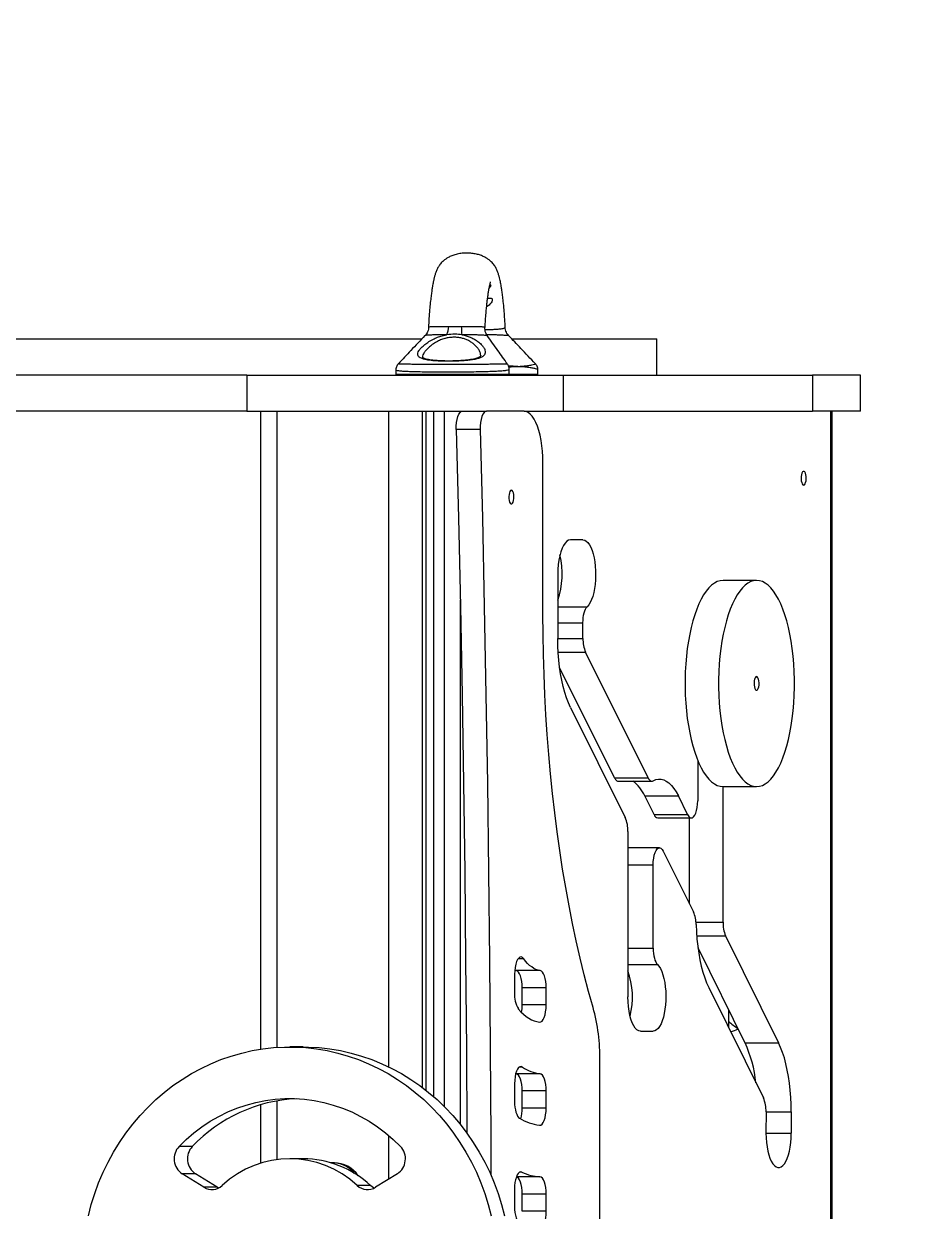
# Model space of a CAD drawing. Header units: millimetres. Extents: x -3269 to 2654, y -2646 to 2266.
# Drawn here: x 667 to 1190, y 150 to 841 of the extents above; entities that cross this region are included whole.
import ezdxf

# ---------------------------------------------------------------- set-up
doc = ezdxf.new("R2010")
doc.units = ezdxf.units.MM
doc.layers.add('DIKOM_ЗОНА', color=90, linetype='Continuous')
doc.layers.add('DIKOM_ОБЪЕКТ', color=7, linetype='Continuous')

# ---------------------------------------------------------------- blocks, each defined once
blk = doc.blocks.new('A$C27188534')
for p, q in [((1868.09, 1198.65), (1868.09, 1198.62)), ((1588.22, 1192), (1831.43, 1192)), ((1833.33, 1194), (1833.28, 1193.99)), ((1869.49, 1193.95), (1869.47, 1193.95)), ((1881.84, 1194), (1881.87, 1193.99)), ((1883.93, 1192), (1968.14, 1192)), ((1968.14, 1171), (1968.14, 1192)), ((1865.72, 1182.32), (1865.7, 1182.52)), ((1729.55, 1171), (1560.3, 1171)), ((1729.55, 1171), (1729.55, 1150)), ((1729.55, 1171), (1913.72, 1171)), ((1816.26, 1173.94), (1816.26, 1171.5)), ((1816.26, 1171.5), (1882.26, 1171.5)), ((1882.26, 1171.5), (1882.26, 1174.33)), ((1882.26, 1171.5), (1898.97, 1171.5)), ((1898.97, 1171.5), (1898.97, 1173.94)), ((1913.72, 1171), (1913.72, 1150)), ((1913.72, 1171), (2058.69, 1171)), ((2058.69, 1171), (2058.69, 1150)), ((2086.77, 1171), (2058.69, 1171)), ((2086.77, 1150), (2086.77, 1171)), ((1729.55, 1150), (1560.3, 1150)), ((1729.55, 1150), (1857.22, 1150)), ((1737.61, 1150), (1737.61, 778.72)), ((1747.09, 1150), (1747.09, 779.75)), ((1812.17, 768.41), (1812.17, 1150)), ((1831.64, 1150), (1831.64, 756.46)), ((1833.73, 1150), (1833.73, 754.85)), ((1838.15, 1150), (1838.15, 751.2)), ((1844.66, 745.13), (1844.66, 1150)), ((1853.75, 1150), (1853.75, 1149.28)), ((1857.22, 1150), (1869.07, 1150)), ((1890.88, 1150), (1869.07, 1150)), ((1890.88, 1150), (1913.72, 1150)), ((1913.72, 1150), (2058.69, 1150)), ((2086.77, 1150), (2058.69, 1150)), ((2069.45, 150), (2069.45, 1150)), ((2069.94, 150), (2069.94, 1150)), ((2070.19, 150), (2070.19, 1150)), ((1865.39, 1139.3), (1851.45, 1139.3)), ((1901.92, 1031.87), (1901.92, 1120)), ((1925.2, 1075.07), (1917.84, 1075.07)), ((1910.48, 1055.07), (1910.48, 1017.76)), ((2026.21, 1051.52), (2006.69, 1051.52)), ((1853.75, 1040.13), (1853.75, 734.98)), ((1910.48, 1036.22), (1927.65, 1036.22)), ((1910.48, 1026.79), (1925.2, 1026.79)), ((1925.2, 1017.76), (1925.2, 1026.79)), ((1910.48, 1017.76), (1925.2, 1017.76)), ((1910.72, 1009.72), (1926.69, 1009.72)), ((1963.07, 936.64), (1926.69, 1009.72)), ((1943.54, 936.64), (1911.55, 1000.91)), ((1917.94, 977.56), (1949.84, 913.46)), ((1991.97, 946.8), (1991.97, 923.28)), ((1943.54, 936.64), (1963.07, 936.64)), ((1945.73, 934.68), (1965.25, 934.68)), ((1961.18, 926.07), (1980.7, 926.07)), ((1966.57, 915.24), (1961.18, 926.07)), ((1986.1, 915.24), (1980.7, 926.07)), ((2006.69, 931.52), (2026.21, 931.52)), ((2006.69, 852.71), (2006.69, 931.52)), ((1966.57, 915.24), (1986.1, 915.24)), ((1968.76, 913.28), (1988.28, 913.28)), ((1987.16, 863.34), (1987.16, 913.28)), ((1951.33, 905.42), (1951.33, 809.19)), ((1969.73, 895.92), (1951.33, 895.92)), ((1971.92, 893.96), (1989.53, 858.58)), ((1951.33, 885.92), (1966.05, 885.92)), ((1966.05, 837.48), (1966.05, 885.92)), ((1990.94, 852.71), (2006.69, 852.71)), ((1991.34, 844.68), (2008.17, 844.68)), ((2008.17, 844.68), (2039.01, 782.43)), ((1951.33, 837.48), (1966.05, 837.48)), ((1992.05, 837.81), (2019.48, 782.43)), ((1890.69, 831.32), (1887.4, 831.32)), ((1885.36, 822.38), (1885.36, 811.34)), ((1886.33, 824.43), (1885.45, 824.6)), ((1900.28, 824.43), (1886.33, 824.43)), ((1951.33, 828.05), (1968.51, 828.05)), ((1903.76, 814.45), (1889.82, 814.45)), ((1889.82, 804.44), (1889.82, 814.45)), ((1903.76, 804.44), (1903.76, 814.45)), ((1998.4, 814.59), (2030.23, 750.33)), ((1903.76, 804.44), (1889.82, 804.44)), ((2010, 791.16), (2010, 801.58)), ((1958.69, 789.19), (1966.05, 789.19)), ((2019.48, 782.43), (2039.01, 782.43)), ((1762.28, 780), (1754.55, 780)), ((1889.93, 768.33), (1888.15, 768.33)), ((1935.05, 527.94), (1935.05, 772.06)), ((1886.26, 764.41), (1886.04, 764.43)), ((1900.21, 764.41), (1886.26, 764.41)), ((1885.36, 758.63), (1885.36, 748.31)), ((1903.76, 754.41), (1889.82, 754.41)), ((1889.82, 744.43), (1889.82, 754.41)), ((1903.76, 744.43), (1903.76, 754.41)), ((1737.61, 746.42), (1737.61, 712.4)), ((1747.09, 748.66), (1747.09, 714.5)), ((1903.76, 744.43), (1889.82, 744.43)), ((2031.71, 742.28), (2031.7, 729.84)), ((2031.71, 742.19), (2046.43, 742.19)), ((2046.43, 742.19), (2046.42, 729.75)), ((1812.17, 703.1), (1812.17, 728.48)), ((2031.7, 729.75), (2046.42, 729.75)), ((1697.84, 722.09), (1690.11, 722.09)), ((1762.28, 715), (1754.55, 715)), ((1780.31, 712.63), (1779.21, 712.63)), ((1704.58, 698.35), (1691.9, 706.22)), ((1699.63, 706.22), (1691.9, 706.22)), ((1712.31, 698.35), (1699.63, 706.22)), ((1817.19, 706.22), (1804.51, 698.35)), ((1889.66, 707.15), (1888.42, 707.15)), ((1712.31, 698.35), (1704.58, 698.35)), ((1713.1, 697.91), (1712.31, 698.35)), ((1801.55, 699.41), (1793.82, 699.41)), ((1900.17, 704.4), (1886.45, 704.4)), ((1885.36, 697.29), (1885.36, 687.15)), ((1903.76, 694.4), (1889.82, 694.4)), ((1889.82, 684.4), (1889.82, 694.4)), ((1903.76, 684.4), (1903.76, 694.4)), ((1903.76, 684.4), (1889.82, 684.4))]:
    blk.add_line(p, q)
at = {"flags": 128}
for points in [[(1851.45, 1139.3), (1851.47, 1141.35), (1851.65, 1143.34), (1851.97, 1145.19), (1852.43, 1146.82), (1852.99, 1148.17), (1853.65, 1149.17), (1854.37, 1149.79), (1855.12, 1150)], [(1869.07, 1150), (1868.32, 1149.79), (1867.6, 1149.17), (1866.94, 1148.17), (1866.37, 1146.82), (1865.92, 1145.19), (1865.6, 1143.34), (1865.42, 1141.35), (1865.39, 1139.3)], [(1901.92, 1120), (1901.86, 1123.36), (1901.65, 1126.68), (1901.3, 1129.91), (1900.83, 1133.02), (1900.23, 1135.96), (1899.52, 1138.7), (1898.69, 1141.21), (1897.77, 1143.46), (1896.76, 1145.4), (1895.67, 1147.03), (1894.53, 1148.32), (1893.34, 1149.25), (1892.12, 1149.81), (1890.88, 1150)], [(1851.45, 1139.3), (1852.7, 1087.87), (1853.82, 1036.41), (1854.8, 984.93), (1855.64, 933.43), (1856.34, 881.92), (1856.89, 830.4), (1857.31, 778.86), (1857.58, 729.96)], [(1865.39, 1139.3), (1866.65, 1087.87), (1867.77, 1036.41), (1868.75, 984.93), (1869.58, 933.43), (1870.28, 881.92), (1870.84, 830.4), (1871.26, 778.86), (1871.54, 727.32), (1871.62, 705.42)], [(2053.62, 1107), (2054.05, 1107.18), (2054.45, 1107.7), (2054.77, 1108.51), (2054.99, 1109.54), (2055.09, 1110.7), (2055.05, 1111.89), (2054.89, 1113), (2054.62, 1113.93), (2054.26, 1114.6), (2053.84, 1114.96), (2053.4, 1114.96), (2052.98, 1114.6), (2052.62, 1113.93), (2052.34, 1113), (2052.18, 1111.89), (2052.15, 1110.7), (2052.25, 1109.54), (2052.47, 1108.51), (2052.79, 1107.7), (2053.18, 1107.18), (2053.62, 1107)], [(1883.52, 1104), (1883.09, 1103.82), (1882.69, 1103.31), (1882.37, 1102.49), (1882.15, 1101.46), (1882.05, 1100.3), (1882.08, 1099.11), (1882.24, 1098), (1882.52, 1097.07), (1882.88, 1096.4), (1883.3, 1096.04), (1883.74, 1096.04), (1884.16, 1096.4), (1884.52, 1097.07), (1884.8, 1098), (1884.96, 1099.11), (1884.99, 1100.3), (1884.89, 1101.46), (1884.67, 1102.49), (1884.35, 1103.31), (1883.95, 1103.82), (1883.52, 1104)], [(1917.84, 1075.07), (1916.79, 1074.87), (1915.76, 1074.26), (1914.78, 1073.27), (1913.86, 1071.9), (1913.02, 1070.19), (1912.27, 1068.17), (1911.64, 1065.89), (1911.14, 1063.38), (1910.77, 1060.71), (1910.55, 1057.92), (1910.48, 1055.07)], [(1925.2, 1075.07), (1926.18, 1074.9), (1927.14, 1074.37), (1928.07, 1073.49), (1928.94, 1072.29), (1929.75, 1070.79), (1930.48, 1069), (1931.12, 1066.97), (1931.65, 1064.72), (1932.06, 1062.31), (1932.36, 1059.76), (1932.52, 1057.14), (1932.56, 1054.47), (1932.46, 1051.82), (1932.24, 1049.22), (1931.89, 1046.73), (1931.42, 1044.39), (1930.84, 1042.23), (1930.16, 1040.31), (1929.4, 1038.64), (1928.55, 1037.27), (1927.65, 1036.22)], [(2006.69, 1051.52), (2005, 1051.34), (2003.32, 1050.82), (2001.66, 1049.94), (2000.03, 1048.72), (1998.43, 1047.17), (1996.89, 1045.29), (1995.4, 1043.09), (1993.98, 1040.6), (1992.64, 1037.81), (1991.37, 1034.75), (1990.2, 1031.44), (1989.12, 1027.89), (1988.15, 1024.13), (1987.29, 1020.18), (1986.54, 1016.06), (1985.9, 1011.8), (1985.39, 1007.42), (1985.01, 1002.94), (1984.75, 998.4), (1984.62, 993.82), (1984.62, 989.22), (1984.75, 984.64), (1985.01, 980.1), (1985.39, 975.62), (1985.9, 971.24), (1986.54, 966.98), (1987.29, 962.86), (1988.15, 958.91), (1989.12, 955.15), (1990.2, 951.6), (1991.37, 948.29), (1992.64, 945.23), (1993.98, 942.44), (1995.4, 939.95), (1996.89, 937.75), (1998.43, 935.87), (2000.03, 934.32), (2001.66, 933.1), (2003.32, 932.22), (2005, 931.7), (2006.69, 931.52)], [(2026.21, 1051.52), (2024.52, 1051.34), (2022.84, 1050.82), (2021.18, 1049.94), (2019.55, 1048.72), (2017.96, 1047.17), (2016.42, 1045.29), (2014.93, 1043.09), (2013.51, 1040.6), (2012.16, 1037.81), (2010.9, 1034.75), (2009.73, 1031.44), (2008.65, 1027.89), (2007.68, 1024.13), (2006.81, 1020.18), (2006.06, 1016.06), (2005.43, 1011.8), (2004.92, 1007.42), (2004.53, 1002.94), (2004.28, 998.4), (2004.15, 993.82), (2004.15, 989.22), (2004.28, 984.64), (2004.53, 980.1), (2004.92, 975.62), (2005.43, 971.24), (2006.06, 966.98), (2006.81, 962.86), (2007.68, 958.91), (2008.65, 955.15), (2009.73, 951.6), (2010.9, 948.29), (2012.16, 945.23), (2013.51, 942.44), (2014.93, 939.95), (2016.42, 937.75), (2017.96, 935.87), (2019.55, 934.32), (2021.18, 933.1), (2022.84, 932.22), (2024.52, 931.7), (2026.21, 931.52), (2027.91, 931.7), (2029.59, 932.22), (2031.25, 933.1), (2032.88, 934.32), (2034.47, 935.87), (2036.01, 937.75), (2037.5, 939.95), (2038.92, 942.44), (2040.27, 945.23), (2041.53, 948.29), (2042.7, 951.6), (2043.78, 955.15), (2044.75, 958.91), (2045.62, 962.86), (2046.37, 966.98), (2047, 971.24), (2047.51, 975.62), (2047.9, 980.1), (2048.15, 984.64), (2048.28, 989.22), (2048.28, 993.82), (2048.15, 998.4), (2047.9, 1002.94), (2047.51, 1007.42), (2047, 1011.8), (2046.37, 1016.06), (2045.62, 1020.18), (2044.75, 1024.13), (2043.78, 1027.89), (2042.7, 1031.44), (2041.53, 1034.75), (2040.27, 1037.81), (2038.92, 1040.6), (2037.5, 1043.09), (2036.01, 1045.29), (2034.47, 1047.17), (2032.88, 1048.72), (2031.25, 1049.94), (2029.59, 1050.82), (2027.91, 1051.34), (2026.21, 1051.52)], [(1931.11, 802.99), (1928.49, 812.34), (1925.98, 821.9), (1923.58, 831.68), (1921.3, 841.67), (1919.13, 851.84), (1917.09, 862.2), (1915.17, 872.72), (1913.37, 883.41), (1911.7, 894.25), (1910.15, 905.22), (1908.74, 916.32), (1907.45, 927.54), (1906.3, 938.87), (1905.28, 950.29), (1904.39, 961.79), (1903.64, 973.36), (1903.02, 984.99), (1902.54, 996.67), (1902.2, 1008.38), (1901.99, 1020.12), (1901.92, 1031.87)], [(1925.2, 1026.79), (1925.24, 1028.32), (1925.37, 1029.82), (1925.58, 1031.24), (1925.87, 1032.56), (1926.24, 1033.75), (1926.66, 1034.77), (1927.14, 1035.6), (1927.65, 1036.22)], [(1917.94, 977.56), (1916.72, 980.23), (1915.59, 983.17), (1914.56, 986.35), (1913.63, 989.76), (1912.81, 993.38), (1912.11, 997.17), (1911.53, 1001.11), (1911.07, 1005.16), (1910.74, 1009.31), (1910.54, 1013.52), (1910.48, 1017.76)], [(2026.21, 995.52), (2025.78, 995.34), (2025.39, 994.82), (2025.06, 994.01), (2024.84, 992.98), (2024.75, 991.82), (2024.78, 990.63), (2024.94, 989.52), (2025.21, 988.59), (2025.58, 987.92), (2026, 987.56), (2026.43, 987.56), (2026.85, 987.92), (2027.22, 988.59), (2027.49, 989.52), (2027.65, 990.63), (2027.68, 991.82), (2027.59, 992.98), (2027.37, 994.01), (2027.04, 994.82), (2026.65, 995.34), (2026.21, 995.52)], [(1943.54, 936.64), (1943.86, 936.06), (1944.2, 935.57), (1944.56, 935.19), (1944.94, 934.91), (1945.32, 934.74), (1945.7, 934.68), (1945.73, 934.68)], [(1963.07, 936.64), (1963.39, 936.06), (1963.73, 935.57), (1964.09, 935.19), (1964.46, 934.91), (1964.84, 934.74), (1965.23, 934.68), (1965.61, 934.72), (1966, 934.88)], [(1966, 934.88), (1967.53, 935.56), (1969.07, 935.88), (1970.62, 935.85), (1972.17, 935.47), (1973.7, 934.73), (1975.19, 933.65), (1976.66, 932.24), (1978.07, 930.49), (1979.42, 928.43), (1980.7, 926.07)], [(1986.1, 915.24), (1986.73, 914.21), (1987.43, 913.55), (1988.16, 913.28), (1988.89, 913.41), (1989.6, 913.94), (1990.26, 914.84), (1990.84, 916.08), (1991.32, 917.61), (1991.67, 919.37), (1991.89, 921.28), (1991.97, 923.28)], [(1966.05, 885.92), (1966.13, 887.92), (1966.35, 889.83), (1966.7, 891.59), (1967.18, 893.12), (1967.76, 894.36), (1968.41, 895.26), (1969.13, 895.79), (1969.86, 895.92), (1970.59, 895.65), (1971.29, 894.99), (1971.92, 893.96)], [(1991.01, 851.24), (1991.19, 846.96), (1991.51, 842.73), (1991.95, 838.6), (1992.53, 834.58), (1993.23, 830.72), (1994.05, 827.03), (1994.98, 823.55), (1996.02, 820.3), (1997.16, 817.3), (1998.4, 814.59)], [(1966.05, 837.48), (1966.1, 835.95), (1966.23, 834.45), (1966.44, 833.03), (1966.73, 831.71), (1967.09, 830.52), (1967.51, 829.5), (1967.99, 828.67), (1968.51, 828.05)], [(1890.69, 831.32), (1889.99, 832.04), (1889.25, 832.36), (1888.5, 832.27), (1887.78, 831.77), (1887.11, 830.89), (1886.51, 829.65), (1886.02, 828.11), (1885.66, 826.34), (1885.44, 824.4), (1885.36, 822.38)], [(1900.28, 824.43), (1899.04, 824.7), (1897.8, 825.14), (1896.57, 825.75), (1895.35, 826.54), (1894.15, 827.49), (1892.98, 828.61), (1891.82, 829.89), (1890.69, 831.32)], [(1889.82, 814.45), (1889.75, 816.33), (1889.56, 818.15), (1889.24, 819.83), (1888.81, 821.33), (1888.28, 822.57), (1887.68, 823.52), (1887.02, 824.15), (1886.33, 824.43)], [(1903.76, 814.45), (1903.7, 816.33), (1903.5, 818.15), (1903.19, 819.83), (1902.76, 821.33), (1902.23, 822.57), (1901.63, 823.52), (1900.97, 824.15), (1900.28, 824.43)], [(1968.51, 828.05), (1969.41, 827), (1970.25, 825.63), (1971.02, 823.96), (1971.7, 822.04), (1972.28, 819.88), (1972.74, 817.54), (1973.09, 815.05), (1973.32, 812.45), (1973.41, 809.8), (1973.38, 807.13), (1973.21, 804.51), (1972.92, 801.96), (1972.5, 799.55), (1971.97, 797.3), (1971.34, 795.27), (1970.61, 793.48), (1969.8, 791.98), (1968.92, 790.78), (1967.99, 789.9), (1967.03, 789.37), (1966.05, 789.19)], [(1958.69, 789.19), (1957.64, 789.4), (1956.62, 790), (1955.63, 791), (1954.71, 792.37), (1953.87, 794.08), (1953.13, 796.1), (1952.5, 798.38), (1951.99, 800.89), (1951.63, 803.56), (1951.4, 806.35), (1951.33, 809.19)], [(1887.57, 802.17), (1889.05, 800.53), (1890.55, 799.09), (1892.08, 797.83), (1893.62, 796.76), (1895.18, 795.89), (1896.75, 795.21), (1898.34, 794.73), (1899.93, 794.45)], [(1899.93, 794.45), (1900.67, 794.56), (1901.38, 795.08), (1902.05, 795.98), (1902.63, 797.22), (1903.11, 798.75), (1903.47, 800.51), (1903.69, 802.43), (1903.76, 804.44)], [(2046.43, 742.19), (2046.37, 746.43), (2046.18, 750.64), (2045.85, 754.79), (2045.4, 758.85), (2044.82, 762.79), (2044.12, 766.59), (2043.3, 770.21), (2042.38, 773.62), (2041.35, 776.82), (2040.22, 779.76), (2039.01, 782.43)], [(1637.33, 681.74), (1639.02, 688.24), (1641.02, 694.64), (1643.33, 700.92), (1645.94, 707.06), (1648.84, 713.04), (1652.02, 718.86), (1655.48, 724.49), (1659.21, 729.92), (1663.2, 735.13), (1667.43, 740.12), (1671.9, 744.86), (1676.58, 749.34), (1681.48, 753.56), (1686.58, 757.5), (1691.86, 761.15), (1697.31, 764.5), (1702.91, 767.54), (1708.65, 770.27), (1714.52, 772.67), (1720.49, 774.73), (1726.56, 776.47), (1732.7, 777.86), (1738.9, 778.91), (1745.14, 779.61), (1751.41, 779.96), (1757.68, 779.96), (1763.95, 779.61), (1770.19, 778.91), (1776.39, 777.86), (1782.53, 776.47), (1788.6, 774.73), (1794.57, 772.67), (1800.44, 770.27), (1806.18, 767.54), (1811.78, 764.5), (1817.23, 761.15), (1822.51, 757.5), (1827.61, 753.56), (1832.51, 749.34), (1837.2, 744.86), (1841.66, 740.12), (1845.9, 735.13), (1849.88, 729.92), (1853.61, 724.49), (1857.07, 718.86), (1860.26, 713.04), (1863.16, 707.06), (1865.76, 700.92), (1868.07, 694.64), (1870.07, 688.24), (1871.76, 681.74)], [(1762.28, 780), (1765.41, 779.96), (1771.68, 779.61), (1777.92, 778.91), (1784.12, 777.86), (1790.26, 776.47), (1796.33, 774.73), (1802.3, 772.67), (1808.17, 770.27), (1813.91, 767.54), (1819.51, 764.5), (1824.96, 761.15), (1830.24, 757.5), (1835.34, 753.56), (1840.24, 749.34), (1844.93, 744.86), (1849.39, 740.12), (1853.63, 735.13), (1857.61, 729.92), (1861.34, 724.49), (1864.8, 718.86), (1867.99, 713.04), (1870.89, 707.06), (1873.49, 700.92), (1875.8, 694.64), (1877.8, 688.24), (1879.49, 681.74)], [(1889.93, 768.33), (1889.2, 768.62), (1888.46, 768.51), (1887.74, 767.99), (1887.08, 767.09), (1886.5, 765.85), (1886.01, 764.32), (1885.66, 762.56), (1885.44, 760.64), (1885.36, 758.63)], [(1889.82, 754.41), (1889.75, 756.32), (1889.55, 758.16), (1889.22, 759.86), (1888.78, 761.36), (1888.25, 762.61), (1887.63, 763.55), (1886.96, 764.16), (1886.26, 764.41)], [(1903.76, 754.41), (1903.7, 756.32), (1903.5, 758.16), (1903.17, 759.86), (1902.73, 761.36), (1902.19, 762.61), (1901.58, 763.55), (1900.91, 764.16), (1900.21, 764.41)], [(1690.11, 722.09), (1694.33, 726.2), (1698.78, 730.02), (1703.44, 733.54), (1708.29, 736.75), (1713.32, 739.63), (1718.5, 742.18), (1723.81, 744.38), (1729.24, 746.22), (1734.76, 747.71), (1740.36, 748.83), (1746.02, 749.58), (1751.7, 749.95), (1757.39, 749.95), (1763.08, 749.58), (1768.73, 748.83), (1774.33, 747.71), (1779.85, 746.22), (1785.28, 744.38), (1790.6, 742.18), (1795.78, 739.63), (1800.8, 736.75), (1805.65, 733.54), (1810.31, 730.02), (1814.76, 726.2), (1818.99, 722.09)], [(1885.36, 748.31), (1885.41, 746.62), (1885.57, 744.98), (1885.83, 743.44), (1886.18, 742.04), (1886.61, 740.81), (1887.11, 739.8), (1887.66, 739.04), (1888.26, 738.54)], [(1899.92, 734.44), (1900.66, 734.56), (1901.38, 735.07), (1902.05, 735.97), (1902.63, 737.21), (1903.11, 738.74), (1903.47, 740.51), (1903.69, 742.43), (1903.76, 744.43)], [(2031.7, 729.84), (2031.77, 727.12), (2031.97, 724.44), (2032.3, 721.87), (2032.76, 719.44), (2033.34, 717.21), (2034.03, 715.21), (2034.8, 713.48), (2035.66, 712.06), (2036.58, 710.97), (2037.55, 710.22), (2038.54, 709.85), (2039.55, 709.84), (2040.54, 710.21), (2041.51, 710.94), (2042.43, 712.02), (2043.29, 713.43), (2044.07, 715.15), (2044.76, 717.14), (2045.34, 719.37), (2045.81, 721.79), (2046.15, 724.36), (2046.35, 727.03), (2046.42, 729.75)], [(1889.66, 707.15), (1888.95, 707.29), (1888.24, 707.06), (1887.57, 706.46), (1886.95, 705.52), (1886.41, 704.28), (1885.96, 702.77), (1885.63, 701.06), (1885.43, 699.21), (1885.36, 697.29)], [(1803.73, 697.91), (1802.7, 698.5), (1801.55, 699.41)], [(1889.82, 694.4), (1889.75, 696.33), (1889.55, 698.18), (1889.22, 699.89), (1888.77, 701.39), (1888.23, 702.64), (1887.61, 703.57), (1886.93, 704.17), (1886.44, 704.37)], [(1903.76, 694.4), (1903.7, 696.33), (1903.49, 698.18), (1903.16, 699.89), (1902.72, 701.39), (1902.17, 702.64), (1901.55, 703.57), (1900.88, 704.17), (1900.17, 704.4)], [(1885.36, 687.15), (1885.42, 685.39), (1885.59, 683.69), (1885.86, 682.1), (1886.24, 680.66), (1886.7, 679.43), (1887.24, 678.43), (1887.83, 677.71), (1888.46, 677.28)], [(1900, 674.41), (1900.73, 674.56), (1901.43, 675.1), (1902.09, 676.01), (1902.66, 677.25), (1903.13, 678.78), (1903.48, 680.52), (1903.69, 682.42), (1903.76, 684.4)]]:
    blk.add_lwpolyline(points, dxfattribs=at)
for centre, radius, start, end in [((1833.28, 1200.14), 13.78, 335.67564, 356.60931), ((1894.91, 1199.6), 40.53, 180.39433, 187.28326), ((1816.76, 1171.5), 0.5, 180, 270), ((1881.76, 1171.5), 0.5, 270, 0), ((1898.47, 1171.5), 0.5, 270, 0), ((1867.2, 1055.26), 45.91, 340.47959, 13.97531), ((1944.37, 1017.16), 19.18, 178.20313, 202.82403), ((1941.9, 917.66), 21.03, 23.56987, 54.00972), ((1932.16, 906.03), 19.18, 358.2031, 22.82399), ((1969.17, 915.93), 2.69, 195.01612, 261.29576), ((1972.55, 851.33), 18.47, 359.71274, 23.12229), ((2025.89, 852.11), 19.21, 178.21782, 202.75179), ((1908.06, 809.01), 45.91, 346.0243, 19.52075), ((1901.06, 810.28), 15.73, 176.12306, 211.01836), ((1865.11, 804.33), 24.71, 350.19615, 0.25437), ((1821.04, 773.24), 114.02, 359.40815, 15.12514), ((2031.64, 817.68), 31.42, 226.46076, 238.70127), ((2004.45, 809.54), 21.89, 287.98877, 300.12528), ((1951.57, 751.41), 74.67, 6.00079, 24.55279), ((1902.65, 786.2), 21.93, 234.566, 263.62088), ((1762.99, 660.11), 89.92, 92.91542, 136.42819), ((2012.49, 742.89), 19.23, 358.17021, 22.74177), ((1867.69, 744.12), 22.13, 344.27317, 0.81378), ((1903.77, 764.05), 29.85, 238.69456, 262.59538), ((1697.63, 714.9), 10.4, 136.32426, 236.58261), ((1705.36, 714.9), 10.4, 136.32341, 236.58346), ((1811.47, 714.9), 10.4, 303.36622, 43.72691), ((1754.55, 657.55), 57.4, 46.82518, 133.17482), ((1761.98, 657.01), 57.99, 46.97538, 89.71011), ((1779.19, 695.98), 16.65, 62.88572, 92.3683), ((1780.14, 695.37), 17.26, 34.00721, 89.43147), ((1778.65, 694.95), 17.81, 40.15824, 62.84379), ((1902.26, 733.86), 29.53, 244.73876, 265.94361), ((1709.24, 705.81), 8.8, 238.04342, 313.27545), ((1799.85, 705.81), 8.8, 226.72471, 301.95649)]:
    blk.add_arc(centre, radius, start, end)
for points, knots in [([(1879.97, 1198.82), (1879.95, 1199.09), (1879.86, 1201.18), (1879.62, 1204.63), (1879.26, 1209.39), (1878.85, 1213.63), (1878.43, 1217.27), (1878.03, 1220.11), (1877.69, 1222.31), (1877.38, 1224.02), (1877.1, 1225.45), (1876.77, 1226.94), (1876.35, 1228.59), (1875.8, 1230.41), (1875.14, 1232.15), (1874.26, 1233.94), (1872.91, 1235.91), (1871.11, 1237.69), (1869.08, 1239.08), (1867.18, 1240.08), (1864.97, 1240.93), (1862.51, 1241.57), (1859.85, 1241.95), (1857.02, 1242.05), (1854.15, 1241.82), (1851.35, 1241.26), (1848.86, 1240.43), (1846.86, 1239.48), (1845.3, 1238.53), (1843.66, 1237.27), (1842.16, 1235.69), (1840.95, 1233.89), (1840.1, 1232.17), (1839.53, 1230.65), (1839.13, 1229.4), (1838.88, 1228.54), (1838.66, 1227.72), (1838.47, 1226.96), (1838.31, 1226.25), (1838.17, 1225.59), (1838.01, 1224.83), (1837.81, 1223.79), (1837.54, 1222.27), (1837.21, 1220.19), (1836.84, 1217.48), (1836.44, 1214.11), (1836.03, 1210.06), (1835.66, 1205.31), (1835.4, 1201.52), (1835.29, 1199.21), (1835.27, 1198.83)], [0, 0, 0, 0, 0.005245, 0.039241, 0.071834, 0.110289, 0.143153, 0.171243, 0.195664, 0.215819, 0.23228, 0.249922, 0.272979, 0.298846, 0.32764, 0.356535, 0.383905, 0.41078, 0.424682, 0.439328, 0.454532, 0.470089, 0.48592, 0.502192, 0.519229, 0.536583, 0.552729, 0.566643, 0.578892, 0.590794, 0.615361, 0.642206, 0.671966, 0.70121, 0.714257, 0.726293, 0.737346, 0.747447, 0.756624, 0.764905, 0.773214, 0.786412, 0.804955, 0.828391, 0.856094, 0.887292, 0.921128, 0.956648, 0.99298, 1, 1, 1, 1]), ([(1868.21, 1198.62), (1868.29, 1200.1), (1868.46, 1203.04), (1868.76, 1206.94), (1869.06, 1210.35), (1869.36, 1213.18), (1869.67, 1215.8), (1870, 1218.14), (1870.32, 1220.14), (1870.6, 1221.64), (1870.87, 1222.95), (1871.13, 1224.09), (1871.39, 1225.05), (1871.41, 1225.25), (1871.42, 1225.35)], [0, 0, 0, 0, 0.093545, 0.186374, 0.273872, 0.35388, 0.424343, 0.516779, 0.596297, 0.660734, 0.716712, 0.801377, 0.898416, 1, 1, 1, 1]), ([(1870.94, 1223.23), (1871.01, 1223.26), (1871.41, 1223.45), (1871.6, 1223.43), (1871.75, 1223.24), (1871.6, 1222.85), (1871.17, 1222.23), (1870.83, 1221.87), (1870.6, 1221.63)], [0, 0, 0, 0, 0.051355, 0.306791, 0.404409, 0.698322, 0.801542, 1, 1, 1, 1]), ([(1869.67, 1215.72), (1870.26, 1215.77), (1871.3, 1215.85), (1872, 1215.61), (1872.4, 1215.21), (1872.47, 1214.77), (1872.27, 1213.97), (1871.93, 1213.3), (1871.02, 1212.16), (1870.18, 1211.29), (1869.25, 1210.82), (1869.11, 1210.75)], [0, 0, 0, 0, 0.181701, 0.318345, 0.361861, 0.508373, 0.544245, 0.698246, 0.747556, 0.963128, 1, 1, 1, 1]), ([(1835.31, 1198.81), (1835.28, 1198.42), (1835.24, 1197.52), (1834.81, 1196.19), (1834.17, 1194.98), (1833.63, 1194.25), (1833.36, 1194), (1833.34, 1193.98)], [0, 0, 0, 0, 0.205506, 0.476317, 0.732443, 0.973604, 1, 1, 1, 1]), ([(1835.35, 1198.81), (1835.35, 1198.89), (1835.35, 1199.1), (1836.51, 1199.24), (1838.37, 1199.29), (1840.56, 1199.31), (1843.27, 1199.32), (1845.54, 1199.32), (1847.04, 1199.33)], [0, 0, 0, 0, 0.112125, 0.277528, 0.479362, 0.611614, 0.74399, 1, 1, 1, 1]), ([(1847.04, 1199.33), (1848.23, 1199.3), (1850.64, 1199.26), (1853.12, 1199.3), (1854.38, 1199.33)], [0, 0, 0, 0, 0.492439, 1, 1, 1, 1]), ([(1854.38, 1199.33), (1855.75, 1199.32), (1857.94, 1199.32), (1860.78, 1199.31), (1862.74, 1199.3), (1864.37, 1199.28), (1865.7, 1199.24), (1867.12, 1199.14), (1868.12, 1198.95), (1868.1, 1198.72), (1868.09, 1198.65)], [0, 0, 0, 0, 0.211389, 0.337792, 0.464085, 0.551928, 0.649576, 0.747121, 0.920101, 1, 1, 1, 1]), ([(1869.51, 1193.97), (1869.3, 1194.28), (1868.81, 1194.99), (1868.31, 1196.37), (1868.07, 1197.67), (1868.13, 1198.41), (1868.15, 1198.65)], [0, 0, 0, 0, 0.237847, 0.550079, 0.858227, 1, 1, 1, 1]), ([(1868.19, 1197.49), (1868.2, 1197.49), (1869.46, 1197.5), (1871.51, 1197.54), (1874.22, 1197.65), (1876.68, 1197.82), (1878.77, 1198.14), (1879.94, 1198.58), (1879.87, 1198.76), (1879.85, 1198.81)], [0, 0, 0, 0, 0.002375, 0.215405, 0.364767, 0.518034, 0.731721, 0.919937, 1, 1, 1, 1]), ([(1881.88, 1194.04), (1881.81, 1194.1), (1881.48, 1194.42), (1880.9, 1195.25), (1880.29, 1196.55), (1879.93, 1197.79), (1879.92, 1198.57), (1879.92, 1198.82)], [0, 0, 0, 0, 0.0651213, 0.3164914, 0.5777182, 0.8677339, 1, 1, 1, 1]), ([(1833.25, 1194.01), (1830.5, 1191.09), (1825.27, 1185.55), (1820.16, 1180.14), (1817.75, 1177.57)], [0, 0, 0, 0, 0.526478, 1, 1, 1, 1]), ([(1854.7, 1194.47), (1854.95, 1194.42), (1856.02, 1194.22), (1857.85, 1193.73), (1860.12, 1192.86), (1862.24, 1191.76), (1864.24, 1190.41), (1865.99, 1188.86), (1867.39, 1187.18), (1868.27, 1185.51), (1868.42, 1184.46), (1868.29, 1183.51), (1867.93, 1182.65), (1866.76, 1181.66), (1865.02, 1180.86), (1862.89, 1180.26), (1860.34, 1179.8), (1857.54, 1179.46), (1854.47, 1179.22), (1851.28, 1179.07), (1848.01, 1179), (1844.79, 1179.02), (1841.65, 1179.12), (1838.73, 1179.3), (1836.06, 1179.58), (1833.76, 1179.95), (1831.85, 1180.44), (1830.4, 1181.05), (1829.44, 1181.81), (1828.99, 1182.72), (1829.05, 1183.82), (1829.49, 1184.77), (1830.19, 1185.83), (1831.18, 1187.02), (1833.05, 1188.73), (1835.5, 1190.52), (1838.25, 1192.07), (1841.14, 1193.28), (1843.61, 1194.04), (1845.23, 1194.35), (1845.84, 1194.47)], [0, 0, 0, 0, 0.00675, 0.029116, 0.051962, 0.077005, 0.102535, 0.132458, 0.163116, 0.19573, 0.229494, 0.231278, 0.262553, 0.294993, 0.323604, 0.353117, 0.380703, 0.409092, 0.436357, 0.464393, 0.49154, 0.519446, 0.546535, 0.574376, 0.601414, 0.629204, 0.656211, 0.683972, 0.711046, 0.738881, 0.766448, 0.794782, 0.802351, 0.832955, 0.864443, 0.897607, 0.931789, 0.95761, 0.984074, 1, 1, 1, 1]), ([(1865.65, 1182.87), (1865.63, 1183.17), (1865.58, 1183.97), (1864.86, 1185.4), (1863.68, 1187.07), (1862.19, 1188.59), (1860.48, 1189.94), (1858.69, 1191.02), (1856.73, 1191.89), (1854.66, 1192.53), (1852.43, 1192.92), (1850, 1193.06), (1847.46, 1192.86), (1845.7, 1192.51), (1843.97, 1192.04), (1842.28, 1191.45), (1839.8, 1190.25), (1837.43, 1188.72), (1835.34, 1186.97), (1833.7, 1185.27), (1832.82, 1184.08), (1832.2, 1183.02), (1831.8, 1182.17), (1831.79, 1181.55), (1831.79, 1181.29)], [0, 0, 0, 0, 0.036553, 0.098635, 0.155119, 0.211599, 0.257892, 0.304151, 0.344763, 0.385344, 0.426272, 0.467184, 0.512667, 0.558181, 0.561205, 0.608338, 0.655525, 0.717708, 0.779948, 0.838099, 0.896224, 0.910377, 0.962306, 1, 1, 1, 1]), ([(1845.84, 1194.47), (1844.93, 1194.46), (1843.11, 1194.45), (1840.52, 1194.41), (1838.09, 1194.36), (1836.13, 1194.28), (1834.7, 1194.2), (1833.59, 1194.09), (1833.42, 1194.03), (1833.33, 1194)], [0, 0, 0, 0, 0.149666, 0.301725, 0.455238, 0.613162, 0.728018, 0.84653, 1, 1, 1, 1]), ([(1854.7, 1194.47), (1853.39, 1194.61), (1850.47, 1194.93), (1847.48, 1194.63), (1845.84, 1194.47)], [0, 0, 0, 0, 0.448864, 1, 1, 1, 1]), ([(1869.47, 1193.95), (1869.46, 1193.96), (1869.42, 1193.97), (1868.94, 1194.03), (1868.1, 1194.12), (1867.21, 1194.18), (1865.97, 1194.25), (1864.24, 1194.32), (1861.87, 1194.38), (1858.71, 1194.44), (1856.36, 1194.45), (1854.7, 1194.47)], [0, 0, 0, 0, 0.061387, 0.158181, 0.247552, 0.339752, 0.373685, 0.514397, 0.660874, 0.75982, 1, 1, 1, 1]), ([(1881.87, 1193.99), (1881.92, 1193.98), (1882.13, 1193.93), (1881.28, 1193.93), (1879.43, 1194.09), (1876.88, 1194.26), (1874.24, 1194.36), (1871.81, 1194.42), (1870.07, 1194.44), (1869.21, 1194.44)], [0, 0, 0, 0, 0.048804, 0.213644, 0.403171, 0.604703, 0.736111, 0.87051, 1, 1, 1, 1]), ([(1881.26, 1177.41), (1879.37, 1180.06), (1875.34, 1185.72), (1871.54, 1191.1), (1869.51, 1193.96)], [0, 0, 0, 0, 0.467595, 1, 1, 1, 1]), ([(1897.47, 1177.58), (1894.66, 1180.55), (1889.4, 1186.12), (1884.31, 1191.53), (1881.93, 1194.05)], [0, 0, 0, 0, 0.533981, 1, 1, 1, 1]), ([(1865.74, 1182.4), (1865.73, 1182.36), (1865.71, 1182.25), (1865.63, 1182.08), (1865.35, 1181.76), (1864.82, 1181.4), (1863.99, 1181.01), (1862.86, 1180.63), (1861.46, 1180.28), (1859.8, 1179.97), (1857.91, 1179.71), (1855.83, 1179.5), (1853.6, 1179.34), (1851.27, 1179.23), (1848.89, 1179.17), (1846.5, 1179.16), (1844.15, 1179.2), (1841.88, 1179.28), (1839.74, 1179.42), (1837.77, 1179.6), (1836.02, 1179.84), (1834.53, 1180.12), (1833.34, 1180.44), (1832.46, 1180.77), (1831.94, 1181.07), (1831.74, 1181.28), (1831.74, 1181.29), (1831.74, 1181.29), (1831.74, 1181.29)], [0, 0, 0, 0, 0.021553, 0.064103, 0.101259, 0.135133, 0.171376, 0.20815, 0.246459, 0.285585, 0.325543, 0.366324, 0.40727, 0.448758, 0.490188, 0.531699, 0.573416, 0.614752, 0.656227, 0.69713, 0.737671, 0.777621, 0.81594, 0.853752, 0.889483, 0.924035, 0.960775, 1, 1, 1, 1]), ([(1817.76, 1177.57), (1817.73, 1177.56), (1817.5, 1177.34), (1817.05, 1176.73), (1816.55, 1175.74), (1816.27, 1174.77), (1816.29, 1174.15), (1816.3, 1173.94)], [0, 0, 0, 0, 0.025027, 0.294758, 0.568774, 0.848062, 1, 1, 1, 1]), ([(1817.81, 1177.51), (1817.79, 1177.53), (1817.74, 1177.58), (1818.53, 1177.57), (1820.09, 1177.54), (1822.45, 1177.48), (1825.44, 1177.43), (1829.05, 1177.38), (1833.15, 1177.33), (1837.68, 1177.3), (1842.29, 1177.29), (1847.06, 1177.28), (1851.89, 1177.29), (1856.87, 1177.31), (1861.66, 1177.34), (1866.15, 1177.38), (1870.22, 1177.44), (1873.79, 1177.49), (1876.74, 1177.55), (1879.07, 1177.58), (1880.56, 1177.55), (1881.3, 1177.5), (1881.21, 1177.39), (1881.2, 1177.37)], [0, 0, 0, 0, 0.0219801, 0.0745287, 0.1270729, 0.1783781, 0.2296757, 0.2803692, 0.3310572, 0.3814426, 0.4318248, 0.475886, 0.5261938, 0.5765031, 0.6270139, 0.6775288, 0.7284842, 0.7794466, 0.831204, 0.8829685, 0.9362259, 0.9894718, 1, 1, 1, 1]), ([(1882.23, 1174.33), (1882.24, 1174.42), (1882.29, 1174.93), (1882.07, 1175.8), (1881.71, 1176.76), (1881.38, 1177.21), (1881.24, 1177.4)], [0, 0, 0, 0, 0.0847241, 0.4441341, 0.7772191, 1, 1, 1, 1]), ([(1881.79, 1176.42), (1882.67, 1176.38), (1884.34, 1176.3), (1886.57, 1176.18), (1887.95, 1176.01), (1888.62, 1176), (1888.63, 1176)], [0, 0, 0, 0, 0.354441, 0.673391, 0.994221, 1, 1, 1, 1]), ([(1888.63, 1176), (1888.62, 1176), (1887.32, 1175.81), (1885.24, 1175.83), (1882.88, 1175.66), (1882.08, 1175.6)], [0, 0, 0, 0, 0.0064, 0.665094, 1, 1, 1, 1]), ([(1888.63, 1176), (1888.64, 1176), (1888.73, 1176.02), (1888.91, 1176.02), (1889.23, 1176.06), (1889.65, 1176.1), (1890.36, 1176.18), (1891.51, 1176.32), (1892.41, 1176.45), (1893.87, 1176.68), (1895.53, 1176.98), (1897, 1177.33), (1897.62, 1177.49), (1897.47, 1177.51), (1897.43, 1177.52)], [0, 0, 0, 0, 0.001993, 0.015957, 0.030323, 0.056657, 0.089714, 0.159373, 0.275605, 0.278079, 0.492203, 0.714203, 0.933559, 1, 1, 1, 1]), ([(1898.88, 1173.94), (1898.87, 1174.02), (1898.84, 1174.23), (1897.74, 1174.61), (1895.81, 1175.06), (1894.02, 1175.36), (1892.13, 1175.63), (1891, 1175.77), (1889.58, 1175.91), (1889.09, 1175.96), (1888.77, 1175.98), (1888.67, 1176), (1888.64, 1176), (1888.63, 1176)], [0, 0, 0, 0, 0.14873, 0.360056, 0.551644, 0.748052, 0.754562, 0.91788, 0.949414, 0.984669, 0.99544, 0.998284, 1, 1, 1, 1]), ([(1898.96, 1173.94), (1898.94, 1174.32), (1898.9, 1175.08), (1898.52, 1176.11), (1898.03, 1176.97), (1897.65, 1177.38), (1897.48, 1177.56)], [0, 0, 0, 0, 0.265454, 0.533113, 0.78677, 1, 1, 1, 1]), ([(1882.19, 1174.33), (1882.16, 1174.22), (1882.1, 1173.98), (1880.91, 1173.68), (1878.82, 1173.4), (1875.89, 1173.19), (1872.19, 1173.02), (1867.87, 1172.89), (1862.98, 1172.79), (1857.74, 1172.72), (1852.22, 1172.68), (1846.86, 1172.66), (1841.58, 1172.67), (1836.48, 1172.71), (1831.55, 1172.77), (1827.08, 1172.86), (1823.27, 1172.99), (1820.17, 1173.15), (1817.93, 1173.36), (1816.51, 1173.61), (1816.36, 1173.83), (1816.28, 1173.94)], [0, 0, 0, 0, 0.042275, 0.096665, 0.149521, 0.203908, 0.256761, 0.311145, 0.363996, 0.418378, 0.47123, 0.525615, 0.572595, 0.62546, 0.679858, 0.732739, 0.787154, 0.840084, 0.894553, 0.947688, 1, 1, 1, 1])]:
    blk.add_open_spline(points, degree=3, knots=knots)

msp = doc.modelspace()

# ---------------------------------------------------------------- linework, layer by layer
at = {"layer": 'DIKOM_ЗОНА', "color": 3, "lineweight": 15}
msp.add_arc((1153.998, 765.791), 1500, 0, 90, dxfattribs=at)

# ---------------------------------------------------------------- block references
at = {"layer": 'DIKOM_ОБЪЕКТ', "color": 7, "linetype": 'Continuous'}
msp.add_blockref('A$C27188534', (-932.774, -534.209), dxfattribs=at)

doc.saveas('drawing.dxf')
